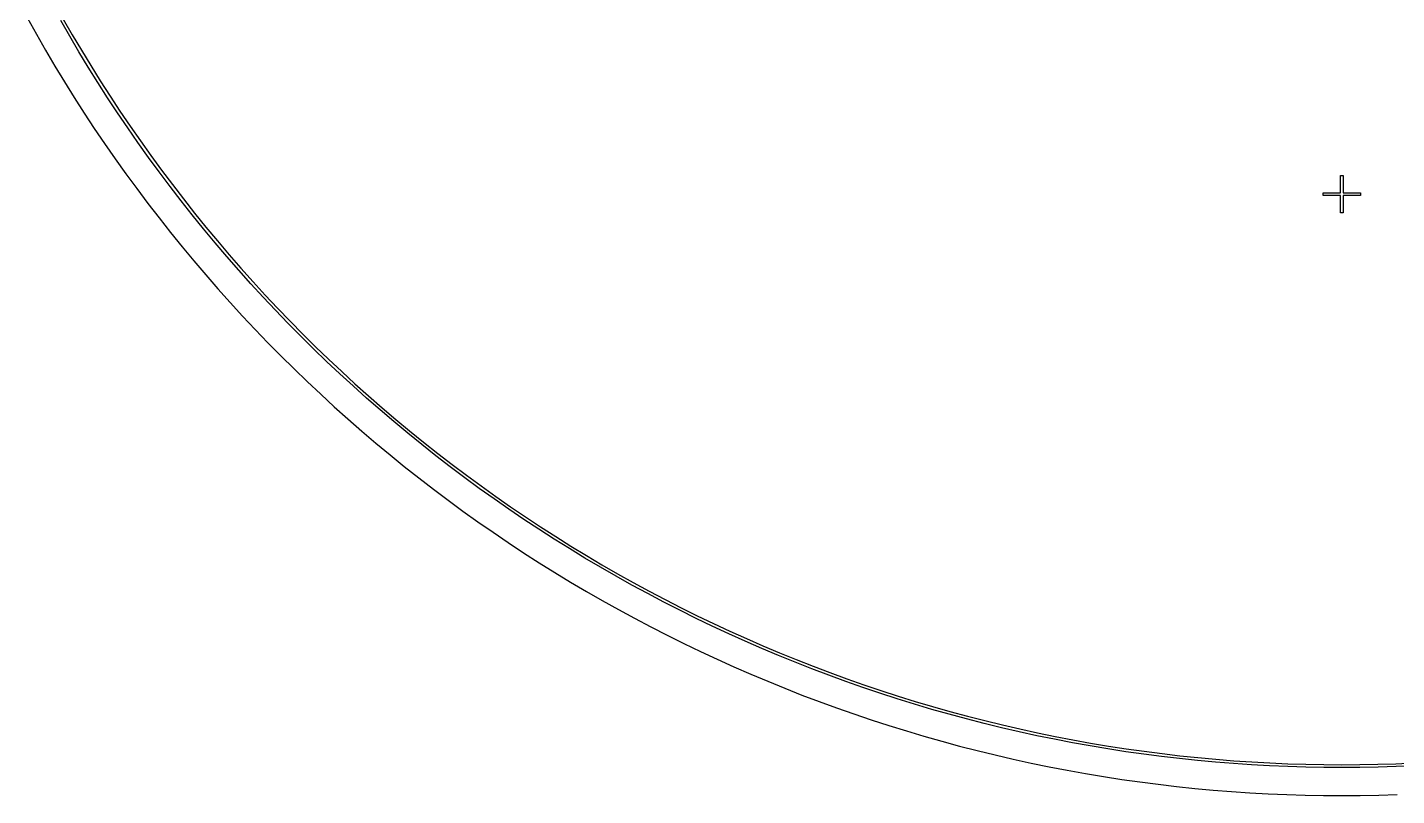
# Model space of a CAD drawing. Extents: x -25 to 122, y -49 to 104.
# Drawn here: x -21.2 to 48.6, y -49 to -9.8 of the extents above; entities that cross this region are included whole.
import ezdxf

# ---------------------------------------------------------------- set-up
doc = ezdxf.new("R2010")
doc.units = 0

msp = doc.modelspace()

# ---------------------------------------------------------------- linework, layer by layer
for p, q in [((-21.1644, -9.37405), (-20.7066, -10.1937)), ((-19.0078, -10.2901), (-19.4668, -9.49133)), ((-19.3363, -9.41739), (-18.8782, -10.2146)), ((-20.7066, -10.1937), (-20.2389, -11.0077)), ((-18.539, -11.0833), (-19.0078, -10.2901)), ((-18.8782, -10.2146), (-18.4103, -11.0061)), ((-20.2389, -11.0077), (-19.7612, -11.8159)), ((-18.0605, -11.8706), (-18.539, -11.0833)), ((-18.4103, -11.0061), (-17.9328, -11.7919)), ((-19.7612, -11.8159), (-19.2737, -12.6181)), ((-17.9328, -11.7919), (-17.4456, -12.5717)), ((-17.5724, -12.6519), (-18.0605, -11.8706)), ((-19.2737, -12.6181), (-18.7763, -13.4143)), ((-17.0747, -13.4273), (-17.5724, -12.6519)), ((-17.4456, -12.5717), (-16.949, -13.3455)), ((-18.7763, -13.4143), (-18.2692, -14.2044)), ((-16.5676, -14.1964), (-17.0747, -13.4273)), ((-16.949, -13.3455), (-16.4428, -14.1131)), ((-18.2692, -14.2044), (-17.7524, -14.9881)), ((-16.051, -14.9593), (-16.5676, -14.1964)), ((-16.4428, -14.1131), (-15.9273, -14.8745)), ((-17.7524, -14.9881), (-17.2261, -15.7655)), ((-15.5252, -15.7158), (-16.051, -14.9593)), ((-15.9273, -14.8745), (-15.4025, -15.6294)), ((-17.2261, -15.7655), (-16.6902, -16.5363)), ((-14.9901, -16.4658), (-15.5252, -15.7158)), ((-15.4025, -15.6294), (-14.8685, -16.3779)), ((-16.6902, -16.5363), (-16.145, -17.3005)), ((-14.4458, -17.2091), (-14.9901, -16.4658)), ((-14.8685, -16.3779), (-14.3253, -17.1198)), ((-16.145, -17.3005), (-15.5904, -18.058)), ((-13.8924, -17.9457), (-14.4458, -17.2091)), ((-14.3253, -17.1198), (-13.7731, -17.8549)), ((45.7913, -18.2783), (45.7913, -17.3867)), ((45.7913, -17.3867), (45.9187, -17.3867)), ((45.9187, -17.3867), (45.9187, -18.2783)), ((-15.5904, -18.058), (-15.0265, -18.8086)), ((-13.3301, -18.6755), (-13.8924, -17.9457)), ((-13.7731, -17.8549), (-13.2118, -18.5832)), ((-15.0265, -18.8086), (-14.4535, -19.5522)), ((-12.7588, -19.3983), (-13.3301, -18.6755)), ((-13.2118, -18.5832), (-12.6417, -19.3046)), ((44.8997, -18.4057), (44.8997, -18.2783)), ((44.8997, -18.2783), (45.7913, -18.2783)), ((45.7913, -18.4057), (44.8997, -18.4057)), ((45.7913, -19.2973), (45.7913, -18.4057)), ((45.9187, -18.2783), (46.8103, -18.2783)), ((46.8103, -18.4057), (45.9187, -18.4057)), ((45.9187, -18.4057), (45.9187, -19.2973)), ((46.8103, -18.2783), (46.8103, -18.4057)), ((-12.1787, -20.1141), (-12.7588, -19.3983)), ((-12.6417, -19.3046), (-12.0628, -20.0189)), ((45.9187, -19.2973), (45.7913, -19.2973)), ((-14.4535, -19.5522), (-13.8714, -20.2887)), ((-11.5899, -20.8226), (-12.1787, -20.1141)), ((-12.0628, -20.0189), (-11.4751, -20.7261)), ((-13.8714, -20.2887), (-13.2803, -21.0181)), ((-10.9924, -21.5239), (-11.5899, -20.8226)), ((-11.4751, -20.7261), (-10.8789, -21.426)), ((-13.2803, -21.0181), (-12.6803, -21.7401)), ((-10.3864, -22.2179), (-10.9924, -21.5239)), ((-10.8789, -21.426), (-10.274, -22.1185)), ((-12.6803, -21.7401), (-12.0715, -22.4547)), ((-9.7719, -22.9043), (-10.3864, -22.2179)), ((-10.274, -22.1185), (-9.66075, -22.8035)), ((-12.0715, -22.4547), (-11.4539, -23.1618)), ((-9.149, -23.5831), (-9.7719, -22.9043)), ((-9.66075, -22.8035), (-9.03911, -23.481)), ((-11.4539, -23.1618), (-10.8277, -23.8613)), ((-8.51784, -24.2543), (-9.149, -23.5831)), ((-9.03911, -23.481), (-8.40919, -24.1508)), ((-10.8277, -23.8613), (-10.193, -24.553)), ((-7.87848, -24.9176), (-8.51784, -24.2543)), ((-8.40919, -24.1508), (-7.77112, -24.8128)), ((-10.193, -24.553), (-9.54988, -25.2368)), ((-7.23102, -25.573), (-7.87848, -24.9176)), ((-7.77112, -24.8128), (-7.12495, -25.467)), ((-9.54988, -25.2368), (-8.89839, -25.9128)), ((-6.57558, -26.2205), (-7.23102, -25.573)), ((-7.12495, -25.467), (-6.47083, -26.1131)), ((-8.89839, -25.9128), (-8.23865, -26.5807)), ((-5.91225, -26.8598), (-6.57558, -26.2205)), ((-6.47083, -26.1131), (-5.80881, -26.7512)), ((-8.23865, -26.5807), (-7.57077, -27.2404)), ((-5.2411, -27.491), (-5.91225, -26.8598)), ((-5.80881, -26.7512), (-5.13901, -27.3811)), ((-7.57077, -27.2404), (-6.89484, -27.8919)), ((-6.89484, -27.8919), (-6.21095, -28.535)), ((-4.56227, -28.1139), (-5.2411, -27.491)), ((-5.13901, -27.3811), (-4.46153, -28.0028)), ((-6.21095, -28.535), (-5.51924, -29.1698)), ((-3.87585, -28.7284), (-4.56227, -28.1139)), ((-4.46153, -28.0028), (-3.77649, -28.616)), ((-3.77649, -28.616), (-3.08395, -29.2209)), ((-5.51924, -29.1698), (-4.81979, -29.7959)), ((-3.18193, -29.3344), (-3.87585, -28.7284)), ((-3.08395, -29.2209), (-2.38406, -29.8172)), ((-4.81979, -29.7959), (-4.1127, -30.4135)), ((-2.48064, -29.9319), (-3.18193, -29.3344)), ((-1.77206, -30.5208), (-2.48064, -29.9319)), ((-2.38406, -29.8172), (-1.6769, -30.4048)), ((-4.1127, -30.4135), (-3.3981, -31.0223)), ((-1.0563, -31.1008), (-1.77206, -30.5208)), ((-1.6769, -30.4048), (-0.96259, -30.9837)), ((-3.3981, -31.0223), (-2.67607, -31.6223)), ((-0.3335, -31.6721), (-1.0563, -31.1008)), ((-0.96259, -30.9837), (-0.24121, -31.5538)), ((-2.67607, -31.6223), (-1.94673, -32.2134)), ((0.39626, -32.2345), (-0.3335, -31.6721)), ((-0.24121, -31.5538), (0.48709, -32.1151)), ((-1.94673, -32.2134), (-1.21021, -32.7955)), ((-1.21021, -32.7955), (-0.46658, -33.3685)), ((1.13287, -32.7878), (0.39626, -32.2345)), ((0.48709, -32.1151), (1.22223, -32.6673)), ((1.87622, -33.3321), (1.13287, -32.7878)), ((1.22223, -32.6673), (1.9641, -33.2105)), ((-0.46658, -33.3685), (0.28401, -33.9324)), ((2.62621, -33.8672), (1.87622, -33.3321)), ((1.9641, -33.2105), (2.71257, -33.7445)), ((0.28401, -33.9324), (1.04146, -34.487)), ((3.38269, -34.393), (2.62621, -33.8672)), ((2.71257, -33.7445), (3.46754, -34.2693)), ((1.04146, -34.487), (1.80568, -35.0322)), ((4.14557, -34.9096), (3.38269, -34.393)), ((3.46754, -34.2693), (4.2289, -34.7849)), ((4.2289, -34.7849), (4.99652, -35.291)), ((1.80568, -35.0322), (2.57652, -35.5681)), ((2.57652, -35.5681), (3.35388, -36.0944)), ((4.91473, -35.4167), (4.14557, -34.9096)), ((5.69005, -35.9144), (4.91473, -35.4167)), ((4.99652, -35.291), (5.77031, -35.7876)), ((3.35388, -36.0944), (4.13763, -36.6112)), ((6.47144, -36.4025), (5.69005, -35.9144)), ((5.77031, -35.7876), (6.55013, -36.2748)), ((6.55013, -36.2748), (7.33585, -36.7523)), ((4.13763, -36.6112), (4.92769, -37.1183)), ((7.25874, -36.881), (6.47144, -36.4025)), ((8.05186, -37.3498), (7.25874, -36.881)), ((7.33585, -36.7523), (8.1274, -37.2202)), ((4.92769, -37.1183), (5.72389, -37.6157)), ((5.72389, -37.6157), (6.52614, -38.1032)), ((8.85066, -37.8088), (8.05186, -37.3498)), ((8.1274, -37.2202), (8.92461, -37.6783)), ((8.92461, -37.6783), (9.72739, -38.1265)), ((6.52614, -38.1032), (7.33432, -38.5809)), ((9.65506, -38.258), (8.85066, -37.8088)), ((10.4649, -38.6972), (9.65506, -38.258)), ((9.72739, -38.1265), (10.5356, -38.5649)), ((7.33432, -38.5809), (8.14828, -39.0486)), ((8.14828, -39.0486), (8.96794, -39.5064)), ((11.2801, -39.1265), (10.4649, -38.6972)), ((10.5356, -38.5649), (11.3491, -38.9934)), ((11.3491, -38.9934), (12.1679, -39.4118)), ((8.96794, -39.5064), (9.79315, -39.954)), ((12.1004, -39.5458), (11.2801, -39.1265)), ((12.9259, -39.955), (12.1004, -39.5458)), ((12.1679, -39.4118), (12.9917, -39.8202)), ((9.79315, -39.954), (10.6238, -40.3914)), ((10.6238, -40.3914), (11.4597, -40.8186)), ((13.7563, -40.354), (12.9259, -39.955)), ((12.9917, -39.8202), (13.8204, -40.2184)), ((14.5916, -40.7428), (13.7563, -40.354)), ((13.8204, -40.2184), (14.654, -40.6064)), ((11.4597, -40.8186), (12.3009, -41.2356)), ((15.4315, -41.1213), (14.5916, -40.7428)), ((14.654, -40.6064), (15.4923, -40.9842)), ((16.276, -41.4895), (15.4315, -41.1213)), ((15.4923, -40.9842), (16.3351, -41.3516)), ((12.3009, -41.2356), (13.147, -41.6422)), ((13.147, -41.6422), (13.9981, -42.0383)), ((17.125, -41.8472), (16.276, -41.4895)), ((16.3351, -41.3516), (17.1824, -41.7087)), ((17.9784, -42.1946), (17.125, -41.8472)), ((17.1824, -41.7087), (18.0341, -42.0553)), ((13.9981, -42.0383), (14.854, -42.424)), ((14.854, -42.424), (15.7146, -42.7992)), ((18.8359, -42.5314), (17.9784, -42.1946)), ((18.0341, -42.0553), (18.8899, -42.3915)), ((19.6975, -42.8577), (18.8359, -42.5314)), ((18.8899, -42.3915), (19.7497, -42.7171)), ((15.7146, -42.7992), (16.5797, -43.1638)), ((16.5797, -43.1638), (17.4492, -43.5177)), ((20.563, -43.1734), (19.6975, -42.8577)), ((19.7497, -42.7171), (20.6135, -43.0322)), ((21.4323, -43.4785), (20.563, -43.1734)), ((20.6135, -43.0322), (21.4811, -43.3366)), ((17.4492, -43.5177), (18.323, -43.8609)), ((18.323, -43.8609), (19.201, -44.1934)), ((22.3053, -43.7728), (21.4323, -43.4785)), ((21.4811, -43.3366), (22.3524, -43.6304)), ((23.1819, -44.0564), (22.3053, -43.7728)), ((22.3524, -43.6304), (23.2272, -43.9135)), ((23.2272, -43.9135), (24.1054, -44.1857)), ((19.201, -44.1934), (20.0829, -44.5151)), ((20.0829, -44.5151), (20.9688, -44.826)), ((24.0619, -44.3293), (23.1819, -44.0564)), ((24.9451, -44.5913), (24.0619, -44.3293)), ((24.1054, -44.1857), (24.9869, -44.4473)), ((25.8315, -44.8425), (24.9451, -44.5913)), ((24.9869, -44.4473), (25.8716, -44.6979)), ((20.9688, -44.826), (21.8584, -45.1259)), ((21.8584, -45.1259), (22.7515, -45.4149)), ((26.721, -45.0827), (25.8315, -44.8425)), ((25.8716, -44.6979), (26.7592, -44.9377)), ((27.6133, -45.3121), (26.721, -45.0827)), ((26.7592, -44.9377), (27.6497, -45.1666)), ((28.5083, -45.5305), (27.6133, -45.3121)), ((27.6497, -45.1666), (28.543, -45.3845)), ((22.7515, -45.4149), (23.6482, -45.6929)), ((23.6482, -45.6929), (24.5482, -45.9599)), ((24.5482, -45.9599), (25.4515, -46.2159)), ((29.406, -45.7378), (28.5083, -45.5305)), ((28.543, -45.3845), (29.4388, -45.5915)), ((30.3061, -45.9342), (29.406, -45.7378)), ((29.4388, -45.5915), (30.3372, -45.7874)), ((31.2086, -46.1194), (30.3061, -45.9342)), ((30.3372, -45.7874), (31.2379, -45.9723)), ((31.2379, -45.9723), (32.1407, -46.1462)), ((25.4515, -46.2159), (26.3578, -46.4607)), ((26.3578, -46.4607), (27.267, -46.6944)), ((27.267, -46.6944), (28.1791, -46.9169)), ((32.1133, -46.2936), (31.2086, -46.1194)), ((33.02, -46.4567), (32.1133, -46.2936)), ((32.1407, -46.1462), (33.0457, -46.3089)), ((33.9287, -46.6086), (33.02, -46.4567)), ((33.0457, -46.3089), (33.9526, -46.4606)), ((34.8392, -46.7494), (33.9287, -46.6086)), ((33.9526, -46.4606), (34.8612, -46.601)), ((35.7514, -46.879), (34.8392, -46.7494)), ((34.8612, -46.601), (35.7715, -46.7304)), ((35.7715, -46.7304), (36.6834, -46.8485)), ((28.1791, -46.9169), (29.0938, -47.1282)), ((29.0938, -47.1282), (30.011, -47.3283)), ((30.011, -47.3283), (30.9306, -47.5171)), ((36.665, -46.9974), (35.7514, -46.879)), ((37.5801, -47.1046), (36.665, -46.9974)), ((36.6834, -46.8485), (37.5966, -46.9555)), ((38.4964, -47.2005), (37.5801, -47.1046)), ((37.5966, -46.9555), (38.5111, -47.0512)), ((39.4138, -47.2852), (38.4964, -47.2005)), ((38.5111, -47.0512), (39.4266, -47.1357)), ((40.3321, -47.3586), (39.4138, -47.2852)), ((39.4266, -47.1357), (40.3432, -47.209)), ((41.2513, -47.4207), (40.3321, -47.3586)), ((40.3432, -47.209), (41.2605, -47.271)), ((42.1712, -47.4716), (41.2513, -47.4207)), ((41.2605, -47.271), (42.1786, -47.3217)), ((42.1786, -47.3217), (43.0972, -47.3612)), ((43.0972, -47.3612), (44.0163, -47.3894)), ((44.0163, -47.3894), (44.9356, -47.4064)), ((44.9356, -47.4064), (45.855, -47.412)), ((45.855, -47.412), (46.7744, -47.4064)), ((46.7744, -47.4064), (47.6937, -47.3894)), ((47.6937, -47.3894), (48.6128, -47.3612)), ((48.6128, -47.3612), (49.5314, -47.3217)), ((30.9306, -47.5171), (31.8524, -47.6946)), ((31.8524, -47.6946), (32.7764, -47.8607)), ((32.7764, -47.8607), (33.7024, -48.0155)), ((33.7024, -48.0155), (34.6301, -48.159)), ((34.6301, -48.159), (35.5596, -48.291)), ((43.0917, -47.5111), (42.1712, -47.4716)), ((44.0126, -47.5394), (43.0917, -47.5111)), ((44.9337, -47.5563), (44.0126, -47.5394)), ((45.855, -47.562), (44.9337, -47.5563)), ((46.7763, -47.5563), (45.855, -47.562)), ((47.6974, -47.5394), (46.7763, -47.5563)), ((48.6183, -47.5111), (47.6974, -47.5394)), ((49.5387, -47.4716), (48.6183, -47.5111)), ((35.5596, -48.291), (36.4906, -48.4117)), ((36.4906, -48.4117), (37.423, -48.5209)), ((37.423, -48.5209), (38.3567, -48.6186)), ((38.3567, -48.6186), (39.2915, -48.7049)), ((39.2915, -48.7049), (40.2273, -48.7797)), ((40.2273, -48.7797), (41.164, -48.843)), ((41.164, -48.843), (42.1013, -48.8949)), ((42.1013, -48.8949), (43.0392, -48.9352)), ((43.0392, -48.9352), (43.9776, -48.964)), ((43.9776, -48.964), (44.9162, -48.9812)), ((44.9162, -48.9812), (45.855, -48.987)), ((45.855, -48.987), (46.7938, -48.9812)), ((46.7938, -48.9812), (47.7324, -48.964)), ((47.7324, -48.964), (48.6707, -48.9352))]:
    msp.add_line(p, q)

doc.saveas('drawing.dxf')
